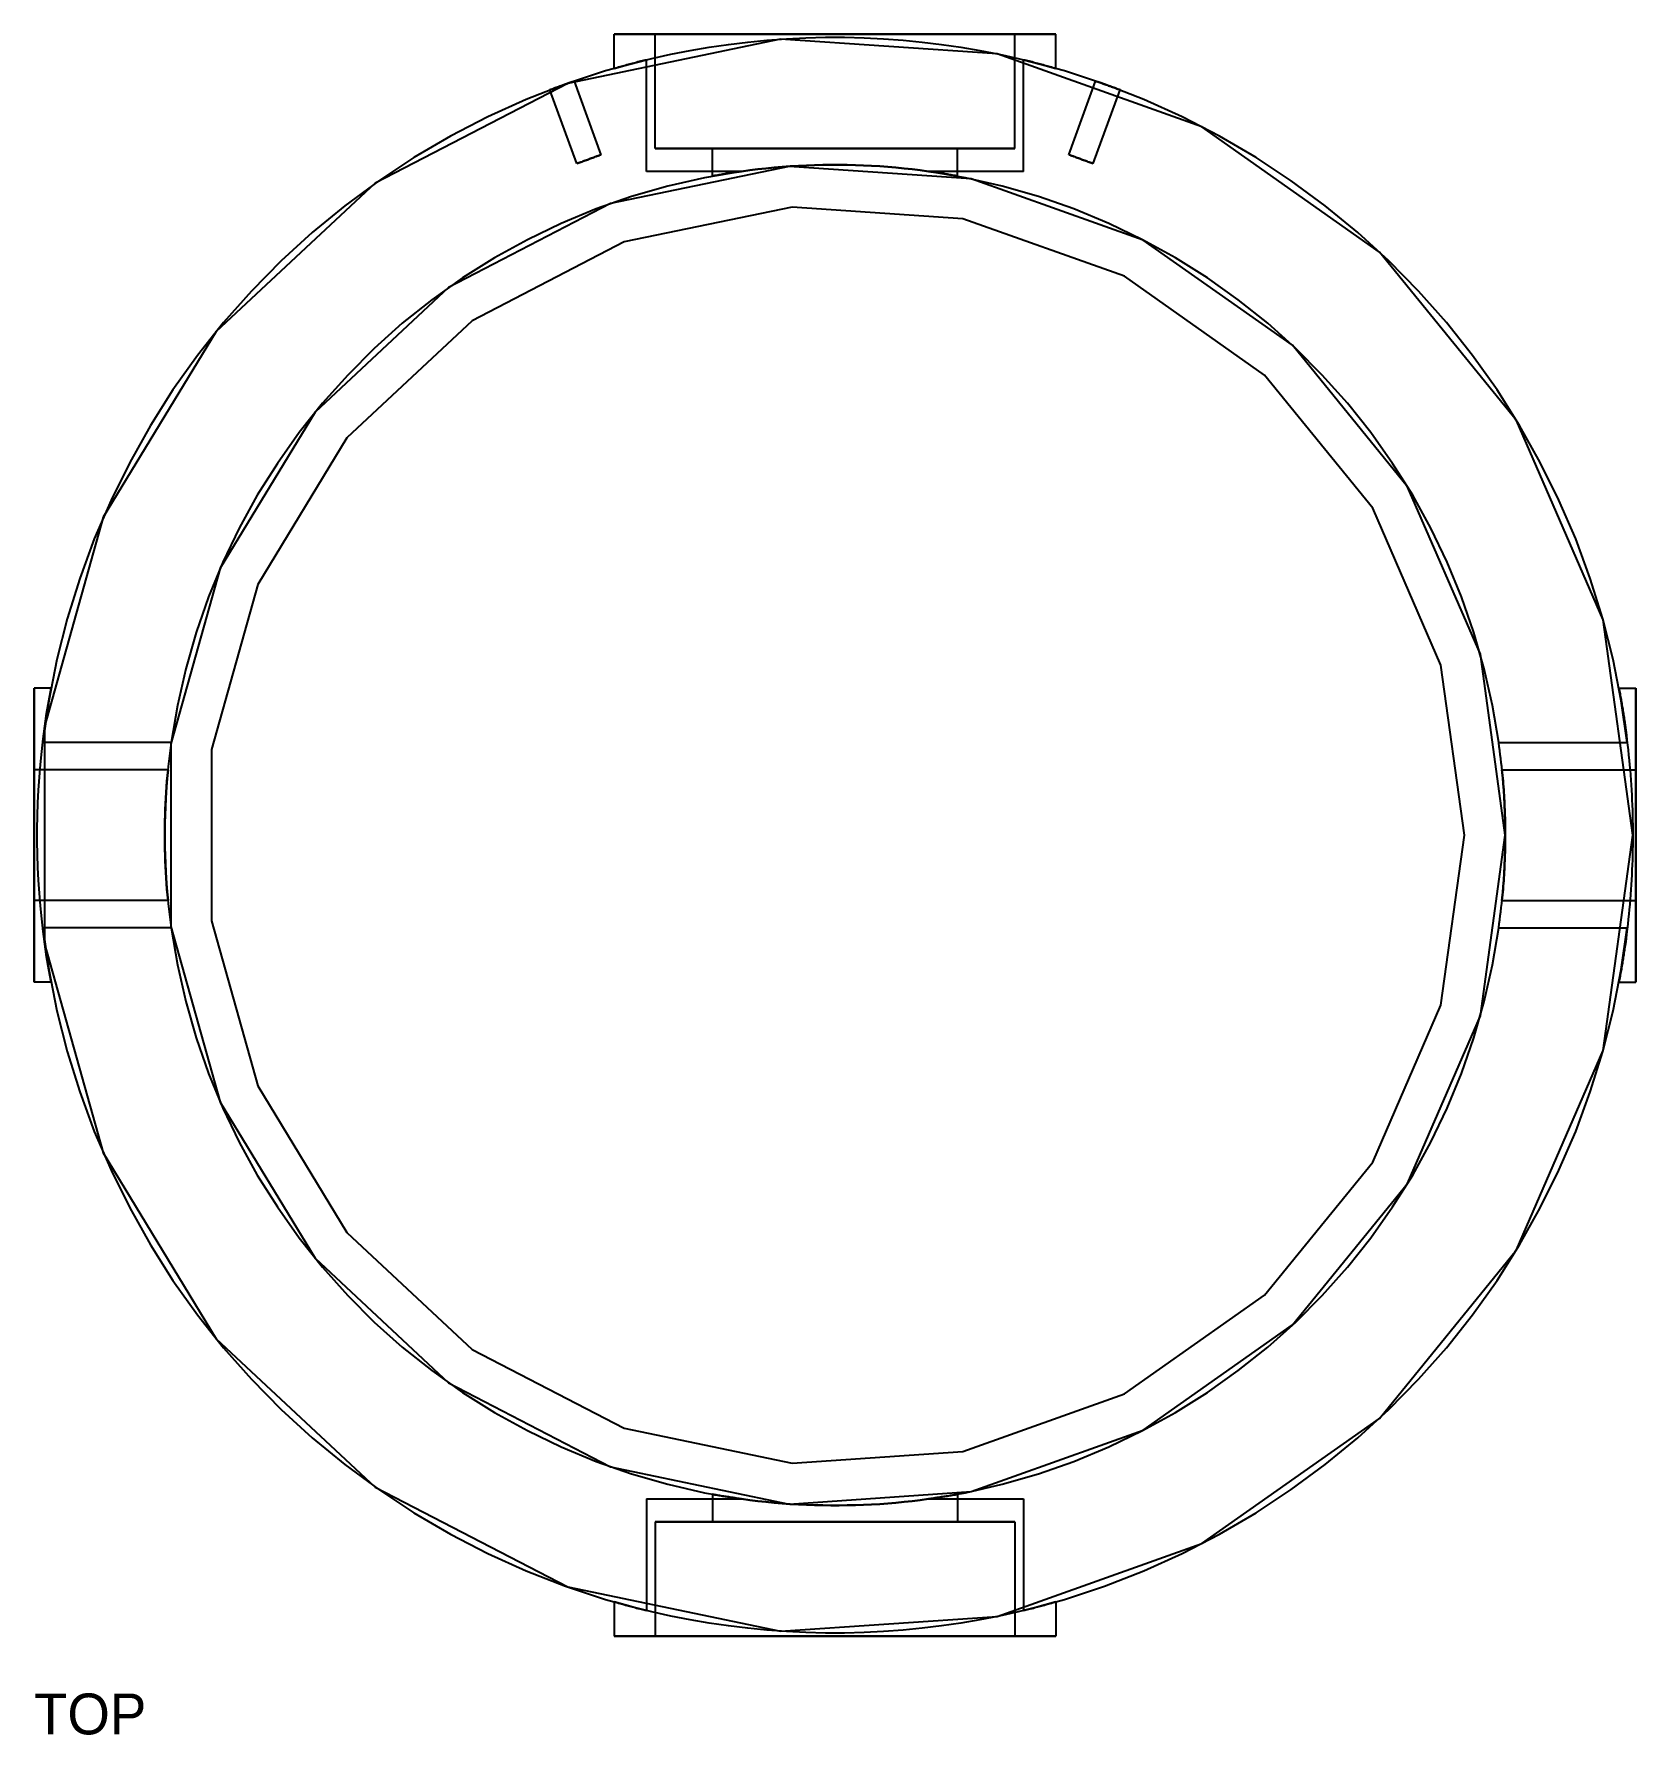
# Model space of a CAD drawing. Header units: millimetres. Extents: x 0 to 258, y -45 to 170.
# Drawn here: x 0 to 98, y 66 to 170 of the extents above; entities that cross this region are included whole.
import ezdxf

# ---------------------------------------------------------------- set-up
doc = ezdxf.new("R2010")
doc.units = ezdxf.units.MM
doc.layers.add('TOP_HIDDEN', color=8, linetype='CONTINUOUS')
doc.layers.add('TOP_VISIBLE', color=7, linetype='Continuous')

msp = doc.modelspace()

# ---------------------------------------------------------------- linework, layer by layer
at = {"layer": 'TOP_HIDDEN'}
for points in [[(62.5, 170), (61.33, 170), (60.15, 170), (58.98, 170), (57.8, 170), (56.63, 170), (55.46, 170), (54.28, 170), (53.11, 170), (51.93, 170), (50.76, 170), (49.59, 170), (48.41, 170), (47.24, 170), (46.07, 170), (44.89, 170), (43.72, 170), (42.54, 170), (41.37, 170), (40.2, 170), (39.02, 170), (37.85, 170), (36.67, 170), (35.5, 170)], [(35.5, 167.89), (36.65, 168.21), (37.8, 168.5), (38.96, 168.76), (40.13, 168.99), (41.3, 169.19), (42.48, 169.36), (43.66, 169.51), (44.84, 169.62), (46.03, 169.71), (47.22, 169.77), (48.41, 169.8), (49.59, 169.8), (50.78, 169.77), (51.97, 169.71), (53.16, 169.62), (54.34, 169.51), (55.52, 169.36), (56.7, 169.19), (57.87, 168.99), (59.04, 168.76), (60.2, 168.5), (61.35, 168.21), (62.5, 167.89)], [(60, 170), (59.04, 170), (58.09, 170), (57.13, 170), (56.17, 170), (55.22, 170), (54.26, 170), (53.3, 170), (52.35, 170), (51.39, 170), (50.43, 170), (49.48, 170), (48.52, 170), (47.57, 170), (46.61, 170), (45.65, 170), (44.7, 170), (43.74, 170), (42.78, 170), (41.83, 170), (40.87, 170), (39.91, 170), (38.96, 170), (38, 170)], [(38, 170), (38.96, 170), (39.91, 170), (40.87, 170), (41.83, 170), (42.78, 170), (43.74, 170), (44.7, 170), (45.65, 170), (46.61, 170), (47.57, 170), (48.52, 170), (49.48, 170), (50.43, 170), (51.39, 170), (52.35, 170), (53.3, 170), (54.26, 170), (55.22, 170), (56.17, 170), (57.13, 170), (58.09, 170), (59.04, 170), (60, 170)], [(38, 163), (38, 170)], [(60, 163), (60, 170)], [(37.46, 168.41), (34.97, 167.74), (32.52, 166.93), (30.11, 166), (27.76, 164.94), (25.47, 163.75), (23.24, 162.45), (21.09, 161.03), (19.01, 159.5), (17.02, 157.86), (15.12, 156.12), (13.31, 154.28), (11.6, 152.35), (10, 150.33), (8.5, 148.23), (7.12, 146.05), (5.86, 143.8), (4.71, 141.49), (3.69, 139.12), (2.8, 136.7), (2.03, 134.24), (1.4, 131.74), (0.9, 129.21), (0.53, 126.66)], [(37.46, 168.41), (37.37, 168.39), (37.29, 168.37), (37.2, 168.35), (37.11, 168.33), (37.03, 168.31), (36.94, 168.29), (36.86, 168.26), (36.77, 168.24), (36.69, 168.22), (36.6, 168.2), (36.52, 168.18), (36.43, 168.15), (36.35, 168.13), (36.26, 168.11), (36.18, 168.08), (36.09, 168.06), (36.01, 168.04), (35.92, 168.01), (35.84, 167.99), (35.75, 167.97), (35.67, 167.94), (35.58, 167.92), (35.5, 167.89)], [(37.46, 161.6), (37.46, 168.41)], [(62.5, 167.89), (62.42, 167.92), (62.33, 167.94), (62.25, 167.97), (62.16, 167.99), (62.08, 168.01), (61.99, 168.04), (61.91, 168.06), (61.82, 168.08), (61.74, 168.11), (61.65, 168.13), (61.57, 168.15), (61.48, 168.18), (61.4, 168.2), (61.31, 168.22), (61.23, 168.24), (61.14, 168.26), (61.06, 168.29), (60.97, 168.31), (60.89, 168.33), (60.8, 168.35), (60.71, 168.37), (60.63, 168.39), (60.54, 168.41)], [(97.47, 126.66), (97.1, 129.21), (96.6, 131.74), (95.97, 134.24), (95.2, 136.7), (94.31, 139.12), (93.29, 141.49), (92.14, 143.8), (90.88, 146.05), (89.5, 148.23), (88, 150.33), (86.4, 152.35), (84.69, 154.28), (82.88, 156.12), (80.98, 157.86), (78.99, 159.5), (76.91, 161.03), (74.76, 162.45), (72.53, 163.75), (70.24, 164.94), (67.89, 166), (65.48, 166.93), (63.03, 167.74), (60.54, 168.41)], [(60.54, 161.6), (60.54, 168.41)], [(33.06, 167.12), (33, 167.1), (32.93, 167.08), (32.87, 167.06), (32.8, 167.03), (32.74, 167.01), (32.67, 166.99), (32.6, 166.96), (32.54, 166.94), (32.47, 166.92), (32.41, 166.89), (32.34, 166.87), (32.28, 166.84), (32.21, 166.82), (32.15, 166.8), (32.08, 166.77), (32.02, 166.75), (31.95, 166.72), (31.89, 166.7), (31.82, 166.68), (31.75, 166.65), (31.69, 166.63), (31.62, 166.6), (31.56, 166.58)], [(31.56, 166.58), (31.62, 166.6), (31.69, 166.63), (31.75, 166.65), (31.82, 166.68), (31.89, 166.7), (31.95, 166.72), (32.02, 166.75), (32.08, 166.77), (32.15, 166.8), (32.21, 166.82), (32.28, 166.84), (32.34, 166.87), (32.41, 166.89), (32.47, 166.92), (32.54, 166.94), (32.6, 166.96), (32.67, 166.99), (32.74, 167.01), (32.8, 167.03), (32.87, 167.06), (32.93, 167.08), (33, 167.1), (33.06, 167.12)], [(33.2, 162.07), (31.56, 166.58)], [(34.7, 162.62), (33.06, 167.12)], [(63.3, 162.62), (64.94, 167.12)], [(64.8, 162.07), (66.44, 166.58)], [(66.44, 166.58), (66.38, 166.6), (66.31, 166.63), (66.25, 166.65), (66.18, 166.68), (66.11, 166.7), (66.05, 166.72), (65.98, 166.75), (65.92, 166.77), (65.85, 166.8), (65.79, 166.82), (65.72, 166.84), (65.66, 166.87), (65.59, 166.89), (65.53, 166.92), (65.46, 166.94), (65.4, 166.96), (65.33, 166.99), (65.26, 167.01), (65.2, 167.03), (65.13, 167.06), (65.07, 167.08), (65, 167.1), (64.94, 167.12)], [(64.94, 167.12), (65, 167.1), (65.07, 167.08), (65.13, 167.06), (65.2, 167.03), (65.26, 167.01), (65.33, 166.99), (65.4, 166.96), (65.46, 166.94), (65.53, 166.92), (65.59, 166.89), (65.66, 166.87), (65.72, 166.84), (65.79, 166.82), (65.85, 166.8), (65.92, 166.77), (65.98, 166.75), (66.05, 166.72), (66.11, 166.7), (66.18, 166.68), (66.25, 166.65), (66.31, 166.63), (66.38, 166.6), (66.44, 166.58)], [(34.7, 162.62), (34.64, 162.6), (34.57, 162.57), (34.51, 162.55), (34.44, 162.52), (34.38, 162.5), (34.31, 162.48), (34.25, 162.45), (34.18, 162.43), (34.11, 162.41), (34.05, 162.38), (33.98, 162.36), (33.92, 162.33), (33.85, 162.31), (33.79, 162.29), (33.72, 162.26), (33.66, 162.24), (33.59, 162.22), (33.53, 162.19), (33.46, 162.17), (33.4, 162.14), (33.33, 162.12), (33.26, 162.1), (33.2, 162.07)], [(33.2, 162.07), (33.26, 162.1), (33.33, 162.12), (33.4, 162.14), (33.46, 162.17), (33.53, 162.19), (33.59, 162.22), (33.66, 162.24), (33.72, 162.26), (33.79, 162.29), (33.85, 162.31), (33.92, 162.33), (33.98, 162.36), (34.05, 162.38), (34.11, 162.41), (34.18, 162.43), (34.25, 162.45), (34.31, 162.48), (34.38, 162.5), (34.44, 162.52), (34.51, 162.55), (34.57, 162.57), (34.64, 162.6), (34.7, 162.62)], [(60, 163), (59.04, 163), (58.09, 163), (57.13, 163), (56.17, 163), (55.22, 163), (54.26, 163), (53.3, 163), (52.35, 163), (51.39, 163), (50.43, 163), (49.48, 163), (48.52, 163), (47.57, 163), (46.61, 163), (45.65, 163), (44.7, 163), (43.74, 163), (42.78, 163), (41.83, 163), (40.87, 163), (39.91, 163), (38.96, 163), (38, 163)], [(38, 163), (38.96, 163), (39.91, 163), (40.87, 163), (41.83, 163), (42.78, 163), (43.74, 163), (44.7, 163), (45.65, 163), (46.61, 163), (47.57, 163), (48.52, 163), (49.48, 163), (50.43, 163), (51.39, 163), (52.35, 163), (53.3, 163), (54.26, 163), (55.22, 163), (56.17, 163), (57.13, 163), (58.09, 163), (59.04, 163), (60, 163)], [(56.5, 163), (55.85, 163), (55.2, 163), (54.54, 163), (53.89, 163), (53.24, 163), (52.59, 163), (51.93, 163), (51.28, 163), (50.63, 163), (49.98, 163), (49.33, 163), (48.67, 163), (48.02, 163), (47.37, 163), (46.72, 163), (46.07, 163), (45.41, 163), (44.76, 163), (44.11, 163), (43.46, 163), (42.8, 163), (42.15, 163), (41.5, 163)], [(41.5, 163), (42.15, 163), (42.8, 163), (43.46, 163), (44.11, 163), (44.76, 163), (45.41, 163), (46.07, 163), (46.72, 163), (47.37, 163), (48.02, 163), (48.67, 163), (49.33, 163), (49.98, 163), (50.63, 163), (51.28, 163), (51.93, 163), (52.59, 163), (53.24, 163), (53.89, 163), (54.54, 163), (55.2, 163), (55.85, 163), (56.5, 163)], [(41.5, 161.31), (41.5, 163)], [(56.5, 161.31), (56.5, 163)], [(64.8, 162.07), (64.74, 162.1), (64.67, 162.12), (64.6, 162.14), (64.54, 162.17), (64.47, 162.19), (64.41, 162.22), (64.34, 162.24), (64.28, 162.26), (64.21, 162.29), (64.15, 162.31), (64.08, 162.33), (64.02, 162.36), (63.95, 162.38), (63.89, 162.41), (63.82, 162.43), (63.75, 162.45), (63.69, 162.48), (63.62, 162.5), (63.56, 162.52), (63.49, 162.55), (63.43, 162.57), (63.36, 162.6), (63.3, 162.62)], [(63.3, 162.62), (63.36, 162.6), (63.43, 162.57), (63.49, 162.55), (63.56, 162.52), (63.62, 162.5), (63.69, 162.48), (63.75, 162.45), (63.82, 162.43), (63.89, 162.41), (63.95, 162.38), (64.02, 162.36), (64.08, 162.33), (64.15, 162.31), (64.21, 162.29), (64.28, 162.26), (64.34, 162.24), (64.41, 162.22), (64.47, 162.19), (64.54, 162.17), (64.6, 162.14), (64.67, 162.12), (64.74, 162.1), (64.8, 162.07)], [(90, 121), (88.48, 132.06), (84.03, 142.3), (76.98, 150.96), (67.86, 157.4), (57.34, 161.14), (46.2, 161.9), (35.27, 159.63), (25.36, 154.5), (17.2, 146.87), (11.39, 137.33), (8.38, 126.58), (8.38, 115.42), (11.39, 104.66), (17.2, 95.12), (25.36, 87.5), (35.27, 82.37), (46.2, 80.09), (57.34, 80.86), (67.86, 84.6), (76.98, 91.04), (84.03, 99.7), (88.48, 109.94), (90, 121)], [(43.29, 161.6), (41.02, 161.21), (38.77, 160.7), (36.56, 160.07), (34.38, 159.3), (32.25, 158.42), (30.18, 157.42), (28.16, 156.31), (26.21, 155.08), (24.33, 153.75), (22.53, 152.31), (20.81, 150.77), (19.19, 149.14), (17.65, 147.43), (16.22, 145.62), (14.89, 143.74), (13.66, 141.79), (12.55, 139.77), (11.55, 137.7), (10.67, 135.57), (9.92, 133.39), (9.28, 131.18), (8.77, 128.93), (8.39, 126.66)], [(43.29, 161.6), (37.46, 161.6)], [(43.29, 161.6), (43.03, 161.6), (42.78, 161.6), (42.53, 161.6), (42.27, 161.6), (42.02, 161.6), (41.77, 161.6), (41.51, 161.6), (41.26, 161.6), (41.01, 161.6), (40.75, 161.6), (40.5, 161.6), (40.24, 161.6), (39.99, 161.6), (39.74, 161.6), (39.48, 161.6), (39.23, 161.6), (38.98, 161.6), (38.72, 161.6), (38.47, 161.6), (38.22, 161.6), (37.96, 161.6), (37.71, 161.6), (37.46, 161.6)], [(43.29, 161.6), (43.21, 161.59), (43.13, 161.58), (43.05, 161.57), (42.98, 161.55), (42.9, 161.54), (42.82, 161.53), (42.74, 161.52), (42.66, 161.51), (42.59, 161.49), (42.51, 161.48), (42.43, 161.47), (42.35, 161.46), (42.28, 161.44), (42.2, 161.43), (42.12, 161.42), (42.04, 161.4), (41.96, 161.39), (41.89, 161.38), (41.81, 161.36), (41.73, 161.35), (41.65, 161.34), (41.58, 161.32), (41.5, 161.31)], [(41.5, 161.31), (41.58, 161.32), (41.65, 161.34), (41.73, 161.35), (41.81, 161.36), (41.89, 161.38), (41.96, 161.39), (42.04, 161.4), (42.12, 161.42), (42.2, 161.43), (42.28, 161.44), (42.35, 161.46), (42.43, 161.47), (42.51, 161.48), (42.59, 161.49), (42.66, 161.51), (42.74, 161.52), (42.82, 161.53), (42.9, 161.54), (42.98, 161.55), (43.05, 161.57), (43.13, 161.58), (43.21, 161.59), (43.29, 161.6)], [(54.71, 161.6), (54.22, 161.67), (53.72, 161.73), (53.23, 161.78), (52.73, 161.83), (52.24, 161.87), (51.74, 161.91), (51.24, 161.94), (50.74, 161.96), (50.25, 161.98), (49.75, 161.99), (49.25, 162), (48.75, 162), (48.25, 161.99), (47.75, 161.98), (47.26, 161.96), (46.76, 161.94), (46.26, 161.91), (45.76, 161.87), (45.27, 161.83), (44.77, 161.78), (44.28, 161.73), (43.78, 161.67), (43.29, 161.6)], [(54.71, 161.6), (54.22, 161.67), (53.72, 161.73), (53.23, 161.78), (52.73, 161.83), (52.24, 161.87), (51.74, 161.91), (51.24, 161.94), (50.74, 161.96), (50.25, 161.98), (49.75, 161.99), (49.25, 162), (48.75, 162), (48.25, 161.99), (47.75, 161.98), (47.26, 161.96), (46.76, 161.94), (46.26, 161.91), (45.76, 161.87), (45.27, 161.83), (44.77, 161.78), (44.28, 161.73), (43.78, 161.67), (43.29, 161.6)], [(43.29, 161.6), (43.78, 161.67), (44.28, 161.73), (44.77, 161.78), (45.27, 161.83), (45.76, 161.87), (46.26, 161.91), (46.76, 161.94), (47.26, 161.96), (47.75, 161.98), (48.25, 161.99), (48.75, 162), (49.25, 162), (49.75, 161.99), (50.25, 161.98), (50.74, 161.96), (51.24, 161.94), (51.74, 161.91), (52.24, 161.87), (52.73, 161.83), (53.23, 161.78), (53.72, 161.73), (54.22, 161.67), (54.71, 161.6)], [(89.61, 126.66), (89.23, 128.93), (88.72, 131.18), (88.08, 133.39), (87.33, 135.57), (86.45, 137.7), (85.45, 139.77), (84.34, 141.79), (83.11, 143.74), (81.78, 145.62), (80.35, 147.43), (78.81, 149.14), (77.19, 150.77), (75.47, 152.31), (73.67, 153.75), (71.79, 155.08), (69.84, 156.31), (67.82, 157.42), (65.75, 158.42), (63.62, 159.3), (61.44, 160.07), (59.23, 160.7), (56.98, 161.21), (54.71, 161.6)], [(56.5, 161.31), (56.42, 161.32), (56.35, 161.34), (56.27, 161.35), (56.19, 161.36), (56.11, 161.38), (56.04, 161.39), (55.96, 161.4), (55.88, 161.42), (55.8, 161.43), (55.72, 161.44), (55.65, 161.46), (55.57, 161.47), (55.49, 161.48), (55.41, 161.49), (55.34, 161.51), (55.26, 161.52), (55.18, 161.53), (55.1, 161.54), (55.02, 161.55), (54.95, 161.57), (54.87, 161.58), (54.79, 161.59), (54.71, 161.6)], [(54.71, 161.6), (54.79, 161.59), (54.87, 161.58), (54.95, 161.57), (55.02, 161.55), (55.1, 161.54), (55.18, 161.53), (55.26, 161.52), (55.34, 161.51), (55.41, 161.49), (55.49, 161.48), (55.57, 161.47), (55.65, 161.46), (55.72, 161.44), (55.8, 161.43), (55.88, 161.42), (55.96, 161.4), (56.04, 161.39), (56.11, 161.38), (56.19, 161.36), (56.27, 161.35), (56.35, 161.34), (56.42, 161.32), (56.5, 161.31)], [(60.54, 161.6), (54.71, 161.6)], [(60.54, 161.6), (60.29, 161.6), (60.04, 161.6), (59.78, 161.6), (59.53, 161.6), (59.28, 161.6), (59.02, 161.6), (58.77, 161.6), (58.52, 161.6), (58.26, 161.6), (58.01, 161.6), (57.76, 161.6), (57.5, 161.6), (57.25, 161.6), (56.99, 161.6), (56.74, 161.6), (56.49, 161.6), (56.23, 161.6), (55.98, 161.6), (55.73, 161.6), (55.47, 161.6), (55.22, 161.6), (54.97, 161.6), (54.71, 161.6)], [(87.5, 121), (86.07, 131.39), (81.9, 141), (75.28, 149.14), (66.71, 155.18), (56.83, 158.69), (46.37, 159.41), (36.11, 157.28), (26.8, 152.45), (19.14, 145.3), (13.69, 136.34), (10.86, 126.24), (10.86, 115.76), (13.69, 105.66), (19.14, 96.7), (26.8, 89.55), (36.11, 84.72), (46.37, 82.59), (56.83, 83.3), (66.71, 86.82), (75.28, 92.86), (81.9, 101), (86.07, 110.61), (87.5, 121)], [(0, 130), (0, 129.22), (0, 128.43), (0, 127.65), (0, 126.87), (0, 126.09), (0, 125.3), (0, 124.52), (0, 123.74), (0, 122.96), (0, 122.17), (0, 121.39), (0, 120.61), (0, 119.83), (0, 119.04), (0, 118.26), (0, 117.48), (0, 116.7), (0, 115.91), (0, 115.13), (0, 114.35), (0, 113.56), (0, 112.78), (0, 112)], [(1.04, 112), (0.9, 112.77), (0.77, 113.55), (0.66, 114.33), (0.56, 115.11), (0.47, 115.89), (0.39, 116.68), (0.33, 117.46), (0.28, 118.25), (0.24, 119.03), (0.21, 119.82), (0.2, 120.61), (0.2, 121.39), (0.21, 122.18), (0.24, 122.97), (0.28, 123.75), (0.33, 124.54), (0.39, 125.32), (0.47, 126.11), (0.56, 126.89), (0.66, 127.67), (0.77, 128.45), (0.9, 129.22), (1.04, 130)], [(1.04, 130), (1.03, 129.94), (1.01, 129.88), (1, 129.82), (0.99, 129.75), (0.98, 129.69), (0.97, 129.63), (0.96, 129.57), (0.95, 129.51), (0.94, 129.45), (0.93, 129.39), (0.92, 129.33), (0.9, 129.26), (0.89, 129.2), (0.88, 129.14), (0.87, 129.08), (0.86, 129.02), (0.85, 128.96), (0.84, 128.9), (0.83, 128.83), (0.82, 128.77), (0.81, 128.71), (0.8, 128.65), (0.79, 128.59)], [(96.96, 130), (96.98, 129.91), (96.99, 129.83), (97.01, 129.74), (97.03, 129.66), (97.04, 129.57), (97.06, 129.49), (97.07, 129.4), (97.09, 129.32), (97.1, 129.23), (97.12, 129.15), (97.13, 129.06), (97.14, 128.97), (97.16, 128.89), (97.17, 128.8), (97.19, 128.72), (97.2, 128.63), (97.21, 128.55), (97.23, 128.46), (97.24, 128.37), (97.25, 128.29), (97.27, 128.2), (97.28, 128.12), (97.29, 128.03)], [(97.07, 129.43), (97.07, 129.43), (97.07, 129.43), (97.07, 129.43), (97.07, 129.43), (97.07, 129.43), (97.07, 129.43), (97.07, 129.43), (97.07, 129.43), (97.07, 129.43), (97.07, 129.43), (97.07, 129.43), (97.07, 129.43), (97.07, 129.43), (97.07, 129.43), (97.07, 129.43), (97.07, 129.43), (97.07, 129.43), (97.07, 129.43), (97.07, 129.43), (97.07, 129.43), (97.07, 129.43), (97.07, 129.43), (97.07, 129.43)], [(98, 112), (98, 112.78), (98, 113.56), (98, 114.35), (98, 115.13), (98, 115.91), (98, 116.7), (98, 117.48), (98, 118.26), (98, 119.04), (98, 119.83), (98, 120.61), (98, 121.39), (98, 122.17), (98, 122.96), (98, 123.74), (98, 124.52), (98, 125.3), (98, 126.09), (98, 126.87), (98, 127.65), (98, 128.43), (98, 129.22), (98, 130)], [(97.29, 128.04), (97.29, 128.05), (97.28, 128.07), (97.28, 128.09), (97.28, 128.11), (97.28, 128.12), (97.27, 128.14), (97.27, 128.16), (97.27, 128.17), (97.27, 128.19), (97.26, 128.21), (97.26, 128.23), (97.26, 128.24), (97.26, 128.26), (97.25, 128.28), (97.25, 128.29), (97.25, 128.31), (97.25, 128.33), (97.24, 128.34), (97.24, 128.36), (97.24, 128.38), (97.24, 128.4), (97.23, 128.41), (97.23, 128.43)], [(0.6, 127.24), (0.6, 127.24), (0.6, 127.24), (0.6, 127.24), (0.6, 127.24), (0.6, 127.23), (0.6, 127.23), (0.6, 127.23), (0.6, 127.23), (0.6, 127.23), (0.6, 127.23), (0.6, 127.23), (0.6, 127.23), (0.6, 127.23), (0.6, 127.23), (0.6, 127.23), (0.6, 127.23), (0.6, 127.23), (0.6, 127.23), (0.6, 127.23), (0.6, 127.23), (0.6, 127.23), (0.6, 127.23), (0.6, 127.23)], [(0.6, 127.21), (0.6, 127.21), (0.6, 127.21), (0.6, 127.21), (0.6, 127.21), (0.6, 127.21), (0.6, 127.21), (0.6, 127.21), (0.6, 127.21), (0.6, 127.21), (0.6, 127.21), (0.6, 127.21), (0.6, 127.21), (0.6, 127.21), (0.6, 127.21), (0.6, 127.21), (0.6, 127.21), (0.6, 127.21), (0.6, 127.21), (0.6, 127.21), (0.6, 127.21), (0.6, 127.21), (0.6, 127.21), (0.6, 127.21)], [(8.39, 126.66), (0.53, 126.66)], [(8.39, 126.66), (8.33, 126.17), (8.27, 125.68), (8.21, 125.19), (8.17, 124.7), (8.13, 124.2), (8.09, 123.71), (8.06, 123.22), (8.04, 122.73), (8.02, 122.23), (8.01, 121.74), (8, 121.25), (8, 120.75), (8.01, 120.26), (8.02, 119.77), (8.04, 119.27), (8.06, 118.78), (8.09, 118.29), (8.13, 117.8), (8.17, 117.3), (8.21, 116.81), (8.27, 116.32), (8.33, 115.83), (8.39, 115.34)], [(90, 121), (90, 121.25), (90, 121.49), (89.99, 121.74), (89.99, 121.99), (89.98, 122.23), (89.97, 122.48), (89.96, 122.73), (89.95, 122.97), (89.94, 123.22), (89.93, 123.47), (89.91, 123.71), (89.89, 123.96), (89.87, 124.2), (89.85, 124.45), (89.83, 124.7), (89.81, 124.94), (89.79, 125.19), (89.76, 125.43), (89.73, 125.68), (89.7, 125.92), (89.67, 126.17), (89.64, 126.41), (89.61, 126.66)], [(89.61, 126.66), (97.47, 126.66)], [(0, 117), (0, 117.35), (0, 117.7), (0, 118.04), (0, 118.39), (0, 118.74), (0, 119.09), (0, 119.43), (0, 119.78), (0, 120.13), (0, 120.48), (0, 120.83), (0, 121.17), (0, 121.52), (0, 121.87), (0, 122.22), (0, 122.56), (0, 122.91), (0, 123.26), (0, 123.61), (0, 123.96), (0, 124.3), (0, 124.65), (0, 125)], [(0, 125), (0, 124.65), (0, 124.3), (0, 123.96), (0, 123.61), (0, 123.26), (0, 122.91), (0, 122.56), (0, 122.22), (0, 121.87), (0, 121.52), (0, 121.17), (0, 120.83), (0, 120.48), (0, 120.13), (0, 119.78), (0, 119.43), (0, 119.09), (0, 118.74), (0, 118.39), (0, 118.04), (0, 117.7), (0, 117.35), (0, 117)], [(8.2, 125), (0, 125)], [(8.2, 117), (8.16, 117.35), (8.13, 117.69), (8.11, 118.04), (8.08, 118.39), (8.06, 118.74), (8.04, 119.08), (8.03, 119.43), (8.02, 119.78), (8.01, 120.13), (8, 120.48), (8, 120.83), (8, 121.17), (8, 121.52), (8.01, 121.87), (8.02, 122.22), (8.03, 122.57), (8.04, 122.91), (8.06, 123.26), (8.08, 123.61), (8.11, 123.96), (8.13, 124.31), (8.16, 124.65), (8.2, 125)], [(8.2, 125), (8.16, 124.65), (8.13, 124.31), (8.11, 123.96), (8.08, 123.61), (8.06, 123.26), (8.04, 122.91), (8.03, 122.57), (8.02, 122.22), (8.01, 121.87), (8, 121.52), (8, 121.17), (8, 120.83), (8, 120.48), (8.01, 120.13), (8.02, 119.78), (8.03, 119.43), (8.04, 119.08), (8.06, 118.74), (8.08, 118.39), (8.11, 118.04), (8.13, 117.69), (8.16, 117.35), (8.2, 117)], [(90, 121), (90, 121.17), (90, 121.35), (90, 121.52), (89.99, 121.7), (89.99, 121.87), (89.99, 122.04), (89.98, 122.22), (89.98, 122.39), (89.97, 122.57), (89.96, 122.74), (89.96, 122.91), (89.95, 123.09), (89.94, 123.26), (89.93, 123.44), (89.92, 123.61), (89.91, 123.78), (89.89, 123.96), (89.88, 124.13), (89.87, 124.31), (89.85, 124.48), (89.84, 124.65), (89.82, 124.83), (89.8, 125)], [(89.8, 125), (89.82, 124.83), (89.84, 124.65), (89.85, 124.48), (89.87, 124.31), (89.88, 124.13), (89.89, 123.96), (89.91, 123.78), (89.92, 123.61), (89.93, 123.44), (89.94, 123.26), (89.95, 123.09), (89.96, 122.91), (89.96, 122.74), (89.97, 122.57), (89.98, 122.39), (89.98, 122.22), (89.99, 122.04), (89.99, 121.87), (89.99, 121.7), (90, 121.52), (90, 121.35), (90, 121.17), (90, 121)], [(89.8, 125), (98, 125)], [(98, 117), (98, 117.35), (98, 117.7), (98, 118.04), (98, 118.39), (98, 118.74), (98, 119.09), (98, 119.43), (98, 119.78), (98, 120.13), (98, 120.48), (98, 120.83), (98, 121.17), (98, 121.52), (98, 121.87), (98, 122.22), (98, 122.56), (98, 122.91), (98, 123.26), (98, 123.61), (98, 123.96), (98, 124.3), (98, 124.65), (98, 125)], [(98, 125), (98, 124.83), (98, 124.65), (98, 124.48), (98, 124.3), (98, 124.13), (98, 123.96), (98, 123.78), (98, 123.61), (98, 123.43), (98, 123.26), (98, 123.09), (98, 122.91), (98, 122.74), (98, 122.56), (98, 122.39), (98, 122.22), (98, 122.04), (98, 121.87), (98, 121.7), (98, 121.52), (98, 121.35), (98, 121.17), (98, 121)], [(89.61, 115.34), (89.64, 115.59), (89.67, 115.83), (89.7, 116.08), (89.73, 116.32), (89.76, 116.57), (89.79, 116.81), (89.81, 117.06), (89.83, 117.3), (89.85, 117.55), (89.87, 117.8), (89.89, 118.04), (89.91, 118.29), (89.93, 118.53), (89.94, 118.78), (89.95, 119.03), (89.96, 119.27), (89.97, 119.52), (89.98, 119.77), (89.99, 120.01), (89.99, 120.26), (90, 120.51), (90, 120.75), (90, 121)], [(90, 121), (90, 120.83), (90, 120.65), (90, 120.48), (89.99, 120.3), (89.99, 120.13), (89.99, 119.95), (89.98, 119.78), (89.98, 119.61), (89.97, 119.43), (89.96, 119.26), (89.96, 119.08), (89.95, 118.91), (89.94, 118.74), (89.93, 118.56), (89.92, 118.39), (89.91, 118.21), (89.89, 118.04), (89.88, 117.87), (89.87, 117.69), (89.85, 117.52), (89.84, 117.35), (89.82, 117.17), (89.8, 117)], [(89.8, 117), (89.82, 117.17), (89.84, 117.35), (89.85, 117.52), (89.87, 117.69), (89.88, 117.87), (89.89, 118.04), (89.91, 118.21), (89.92, 118.39), (89.93, 118.56), (89.94, 118.74), (89.95, 118.91), (89.96, 119.08), (89.96, 119.26), (89.97, 119.43), (89.98, 119.61), (89.98, 119.78), (89.99, 119.95), (89.99, 120.13), (89.99, 120.3), (90, 120.48), (90, 120.65), (90, 120.83), (90, 121)], [(97.8, 121), (97.8, 120.7), (97.8, 120.39), (97.79, 120.09), (97.78, 119.79), (97.78, 119.48), (97.77, 119.18), (97.75, 118.88), (97.74, 118.58), (97.72, 118.27), (97.71, 117.97), (97.69, 117.67), (97.66, 117.37), (97.64, 117.06), (97.62, 116.76), (97.59, 116.46), (97.56, 116.16), (97.53, 115.86), (97.5, 115.56), (97.46, 115.25), (97.42, 114.95), (97.39, 114.65), (97.35, 114.35), (97.3, 114.05)], [(98, 121), (98, 120.83), (98, 120.65), (98, 120.48), (98, 120.3), (98, 120.13), (98, 119.96), (98, 119.78), (98, 119.61), (98, 119.43), (98, 119.26), (98, 119.09), (98, 118.91), (98, 118.74), (98, 118.56), (98, 118.39), (98, 118.22), (98, 118.04), (98, 117.87), (98, 117.7), (98, 117.52), (98, 117.35), (98, 117.17), (98, 117)], [(8.2, 117), (0, 117)], [(89.8, 117), (98, 117)], [(0.53, 115.34), (0.9, 112.79), (1.4, 110.26), (2.03, 107.76), (2.8, 105.3), (3.69, 102.88), (4.71, 100.51), (5.86, 98.2), (7.12, 95.95), (8.5, 93.77), (10, 91.67), (11.6, 89.65), (13.31, 87.72), (15.12, 85.88), (17.02, 84.14), (19.01, 82.5), (21.09, 80.97), (23.24, 79.55), (25.47, 78.25), (27.76, 77.06), (30.11, 76), (32.52, 75.07), (34.97, 74.26), (37.46, 73.58)], [(8.39, 115.34), (0.53, 115.34)], [(0.57, 115.03), (0.57, 115.01), (0.57, 114.98), (0.57, 114.96), (0.58, 114.94), (0.58, 114.92), (0.58, 114.89), (0.59, 114.87), (0.59, 114.85), (0.59, 114.83), (0.59, 114.81), (0.6, 114.78), (0.6, 114.76), (0.6, 114.74), (0.61, 114.72), (0.61, 114.69), (0.61, 114.67), (0.61, 114.65), (0.62, 114.63), (0.62, 114.6), (0.62, 114.58), (0.63, 114.56), (0.63, 114.54), (0.63, 114.51)], [(8.39, 115.34), (8.77, 113.07), (9.28, 110.82), (9.92, 108.61), (10.67, 106.43), (11.55, 104.3), (12.55, 102.23), (13.66, 100.21), (14.89, 98.26), (16.22, 96.38), (17.65, 94.57), (19.19, 92.85), (20.81, 91.22), (22.53, 89.69), (24.33, 88.25), (26.21, 86.92), (28.16, 85.69), (30.18, 84.58), (32.25, 83.58), (34.38, 82.69), (36.56, 81.93), (38.77, 81.3), (41.02, 80.78), (43.29, 80.4)], [(54.71, 80.4), (56.98, 80.78), (59.23, 81.3), (61.44, 81.93), (63.62, 82.69), (65.75, 83.58), (67.82, 84.58), (69.84, 85.69), (71.79, 86.92), (73.67, 88.25), (75.47, 89.69), (77.19, 91.22), (78.81, 92.85), (80.35, 94.57), (81.78, 96.38), (83.11, 98.26), (84.34, 100.21), (85.45, 102.23), (86.45, 104.3), (87.33, 106.43), (88.08, 108.61), (88.72, 110.82), (89.23, 113.07), (89.61, 115.34)], [(60.54, 73.58), (63.03, 74.26), (65.48, 75.07), (67.89, 76), (70.24, 77.06), (72.53, 78.25), (74.76, 79.55), (76.91, 80.97), (78.99, 82.5), (80.98, 84.14), (82.88, 85.88), (84.69, 87.72), (86.4, 89.65), (88, 91.67), (89.5, 93.77), (90.88, 95.95), (92.14, 98.2), (93.29, 100.51), (94.31, 102.88), (95.2, 105.3), (95.97, 107.76), (96.6, 110.26), (97.1, 112.79), (97.47, 115.34)], [(89.61, 115.34), (97.47, 115.34)], [(97.2, 113.39), (97.2, 113.39), (97.2, 113.4), (97.21, 113.41), (97.21, 113.41), (97.21, 113.42), (97.21, 113.43), (97.21, 113.43), (97.21, 113.44), (97.21, 113.45), (97.21, 113.45), (97.21, 113.46), (97.21, 113.47), (97.22, 113.47), (97.22, 113.48), (97.22, 113.48), (97.22, 113.49), (97.22, 113.5), (97.22, 113.5), (97.22, 113.51), (97.22, 113.52), (97.22, 113.52), (97.22, 113.53), (97.23, 113.54)], [(37.46, 80.4), (43.29, 80.4)], [(37.46, 80.4), (37.71, 80.4), (37.96, 80.4), (38.22, 80.4), (38.47, 80.4), (38.72, 80.4), (38.98, 80.4), (39.23, 80.4), (39.48, 80.4), (39.74, 80.4), (39.99, 80.4), (40.24, 80.4), (40.5, 80.4), (40.75, 80.4), (41.01, 80.4), (41.26, 80.4), (41.51, 80.4), (41.77, 80.4), (42.02, 80.4), (42.27, 80.4), (42.53, 80.4), (42.78, 80.4), (43.03, 80.4), (43.29, 80.4)], [(37.46, 80.4), (37.46, 73.58)], [(41.5, 80.69), (41.58, 80.68), (41.65, 80.66), (41.73, 80.65), (41.81, 80.63), (41.89, 80.62), (41.96, 80.61), (42.04, 80.59), (42.12, 80.58), (42.2, 80.57), (42.28, 80.55), (42.35, 80.54), (42.43, 80.53), (42.51, 80.52), (42.59, 80.5), (42.66, 80.49), (42.74, 80.48), (42.82, 80.47), (42.9, 80.46), (42.98, 80.44), (43.05, 80.43), (43.13, 80.42), (43.21, 80.41), (43.29, 80.4)], [(43.29, 80.4), (43.21, 80.41), (43.13, 80.42), (43.05, 80.43), (42.98, 80.44), (42.9, 80.46), (42.82, 80.47), (42.74, 80.48), (42.66, 80.49), (42.59, 80.5), (42.51, 80.52), (42.43, 80.53), (42.35, 80.54), (42.28, 80.55), (42.2, 80.57), (42.12, 80.58), (42.04, 80.59), (41.96, 80.61), (41.89, 80.62), (41.81, 80.63), (41.73, 80.65), (41.65, 80.66), (41.58, 80.68), (41.5, 80.69)], [(41.5, 80.69), (41.5, 79)], [(43.29, 80.4), (43.78, 80.33), (44.28, 80.27), (44.77, 80.22), (45.27, 80.17), (45.76, 80.13), (46.26, 80.09), (46.76, 80.06), (47.26, 80.04), (47.75, 80.02), (48.25, 80.01), (48.75, 80), (49.25, 80), (49.75, 80.01), (50.25, 80.02), (50.74, 80.04), (51.24, 80.06), (51.74, 80.09), (52.24, 80.13), (52.73, 80.17), (53.23, 80.22), (53.72, 80.27), (54.22, 80.33), (54.71, 80.4)], [(43.29, 80.4), (43.78, 80.33), (44.28, 80.27), (44.77, 80.22), (45.27, 80.17), (45.76, 80.13), (46.26, 80.09), (46.76, 80.06), (47.26, 80.04), (47.75, 80.02), (48.25, 80.01), (48.75, 80), (49.25, 80), (49.75, 80.01), (50.25, 80.02), (50.74, 80.04), (51.24, 80.06), (51.74, 80.09), (52.24, 80.13), (52.73, 80.17), (53.23, 80.22), (53.72, 80.27), (54.22, 80.33), (54.71, 80.4)], [(54.71, 80.4), (54.22, 80.33), (53.72, 80.27), (53.23, 80.22), (52.73, 80.17), (52.24, 80.13), (51.74, 80.09), (51.24, 80.06), (50.74, 80.04), (50.25, 80.02), (49.75, 80.01), (49.25, 80), (48.75, 80), (48.25, 80.01), (47.75, 80.02), (47.26, 80.04), (46.76, 80.06), (46.26, 80.09), (45.76, 80.13), (45.27, 80.17), (44.77, 80.22), (44.28, 80.27), (43.78, 80.33), (43.29, 80.4)], [(54.71, 80.4), (54.79, 80.41), (54.87, 80.42), (54.95, 80.43), (55.02, 80.44), (55.1, 80.46), (55.18, 80.47), (55.26, 80.48), (55.34, 80.49), (55.41, 80.5), (55.49, 80.52), (55.57, 80.53), (55.65, 80.54), (55.72, 80.55), (55.8, 80.57), (55.88, 80.58), (55.96, 80.59), (56.04, 80.61), (56.11, 80.62), (56.19, 80.63), (56.27, 80.65), (56.35, 80.66), (56.42, 80.68), (56.5, 80.69)], [(56.5, 80.69), (56.42, 80.68), (56.35, 80.66), (56.27, 80.65), (56.19, 80.63), (56.11, 80.62), (56.04, 80.61), (55.96, 80.59), (55.88, 80.58), (55.8, 80.57), (55.72, 80.55), (55.65, 80.54), (55.57, 80.53), (55.49, 80.52), (55.41, 80.5), (55.34, 80.49), (55.26, 80.48), (55.18, 80.47), (55.1, 80.46), (55.02, 80.44), (54.95, 80.43), (54.87, 80.42), (54.79, 80.41), (54.71, 80.4)], [(54.71, 80.4), (60.54, 80.4)], [(54.71, 80.4), (54.97, 80.4), (55.22, 80.4), (55.47, 80.4), (55.73, 80.4), (55.98, 80.4), (56.23, 80.4), (56.49, 80.4), (56.74, 80.4), (56.99, 80.4), (57.25, 80.4), (57.5, 80.4), (57.76, 80.4), (58.01, 80.4), (58.26, 80.4), (58.52, 80.4), (58.77, 80.4), (59.02, 80.4), (59.28, 80.4), (59.53, 80.4), (59.78, 80.4), (60.04, 80.4), (60.29, 80.4), (60.54, 80.4)], [(56.5, 80.69), (56.5, 79)], [(60.54, 80.4), (60.54, 73.58)], [(38, 79), (38.96, 79), (39.91, 79), (40.87, 79), (41.83, 79), (42.78, 79), (43.74, 79), (44.7, 79), (45.65, 79), (46.61, 79), (47.57, 79), (48.52, 79), (49.48, 79), (50.43, 79), (51.39, 79), (52.35, 79), (53.3, 79), (54.26, 79), (55.22, 79), (56.17, 79), (57.13, 79), (58.09, 79), (59.04, 79), (60, 79)], [(60, 79), (59.04, 79), (58.09, 79), (57.13, 79), (56.17, 79), (55.22, 79), (54.26, 79), (53.3, 79), (52.35, 79), (51.39, 79), (50.43, 79), (49.48, 79), (48.52, 79), (47.57, 79), (46.61, 79), (45.65, 79), (44.7, 79), (43.74, 79), (42.78, 79), (41.83, 79), (40.87, 79), (39.91, 79), (38.96, 79), (38, 79)], [(38, 79), (38, 72)], [(41.5, 79), (42.15, 79), (42.8, 79), (43.46, 79), (44.11, 79), (44.76, 79), (45.41, 79), (46.07, 79), (46.72, 79), (47.37, 79), (48.02, 79), (48.67, 79), (49.33, 79), (49.98, 79), (50.63, 79), (51.28, 79), (51.93, 79), (52.59, 79), (53.24, 79), (53.89, 79), (54.54, 79), (55.2, 79), (55.85, 79), (56.5, 79)], [(56.5, 79), (55.85, 79), (55.2, 79), (54.54, 79), (53.89, 79), (53.24, 79), (52.59, 79), (51.93, 79), (51.28, 79), (50.63, 79), (49.98, 79), (49.33, 79), (48.67, 79), (48.02, 79), (47.37, 79), (46.72, 79), (46.07, 79), (45.41, 79), (44.76, 79), (44.11, 79), (43.46, 79), (42.8, 79), (42.15, 79), (41.5, 79)], [(60, 79), (60, 72)], [(62.5, 74.1), (61.35, 73.79), (60.2, 73.5), (59.04, 73.24), (57.87, 73.01), (56.7, 72.81), (55.52, 72.64), (54.34, 72.49), (53.16, 72.38), (51.97, 72.29), (50.78, 72.23), (49.59, 72.2), (48.41, 72.2), (47.22, 72.23), (46.03, 72.29), (44.84, 72.38), (43.66, 72.49), (42.48, 72.64), (41.3, 72.81), (40.13, 73.01), (38.96, 73.24), (37.8, 73.5), (36.65, 73.79), (35.5, 74.1)], [(35.5, 74.1), (35.58, 74.08), (35.67, 74.06), (35.75, 74.03), (35.84, 74.01), (35.92, 73.98), (36.01, 73.96), (36.09, 73.94), (36.18, 73.91), (36.26, 73.89), (36.35, 73.87), (36.43, 73.85), (36.52, 73.82), (36.6, 73.8), (36.69, 73.78), (36.77, 73.76), (36.86, 73.73), (36.94, 73.71), (37.03, 73.69), (37.11, 73.67), (37.2, 73.65), (37.29, 73.63), (37.37, 73.61), (37.46, 73.58)], [(60.54, 73.58), (60.63, 73.61), (60.71, 73.63), (60.8, 73.65), (60.89, 73.67), (60.97, 73.69), (61.06, 73.71), (61.14, 73.73), (61.23, 73.76), (61.31, 73.78), (61.4, 73.8), (61.48, 73.82), (61.57, 73.85), (61.65, 73.87), (61.74, 73.89), (61.82, 73.91), (61.91, 73.94), (61.99, 73.96), (62.08, 73.98), (62.16, 74.01), (62.25, 74.03), (62.33, 74.06), (62.42, 74.08), (62.5, 74.1)], [(35.5, 72), (36.67, 72), (37.85, 72), (39.02, 72), (40.2, 72), (41.37, 72), (42.54, 72), (43.72, 72), (44.89, 72), (46.07, 72), (47.24, 72), (48.41, 72), (49.59, 72), (50.76, 72), (51.93, 72), (53.11, 72), (54.28, 72), (55.46, 72), (56.63, 72), (57.8, 72), (58.98, 72), (60.15, 72), (61.33, 72), (62.5, 72)], [(38, 72), (38.96, 72), (39.91, 72), (40.87, 72), (41.83, 72), (42.78, 72), (43.74, 72), (44.7, 72), (45.65, 72), (46.61, 72), (47.57, 72), (48.52, 72), (49.48, 72), (50.43, 72), (51.39, 72), (52.35, 72), (53.3, 72), (54.26, 72), (55.22, 72), (56.17, 72), (57.13, 72), (58.09, 72), (59.04, 72), (60, 72)], [(60, 72), (59.04, 72), (58.09, 72), (57.13, 72), (56.17, 72), (55.22, 72), (54.26, 72), (53.3, 72), (52.35, 72), (51.39, 72), (50.43, 72), (49.48, 72), (48.52, 72), (47.57, 72), (46.61, 72), (45.65, 72), (44.7, 72), (43.74, 72), (42.78, 72), (41.83, 72), (40.87, 72), (39.91, 72), (38.96, 72), (38, 72)]]:
    msp.add_lwpolyline(points, dxfattribs=at)
at = {"layer": 'TOP_VISIBLE'}
for points in [[(97.8, 121), (95.99, 134.17), (90.7, 146.36), (82.31, 156.66), (71.45, 164.33), (58.93, 168.78), (45.67, 169.69), (32.66, 166.98), (20.86, 160.87), (11.15, 151.8), (4.24, 140.44), (0.65, 127.64), (0.65, 114.35), (4.24, 101.56), (11.15, 90.2), (20.86, 81.13), (32.66, 75.02), (45.67, 72.31), (58.93, 73.22), (71.45, 77.67), (82.31, 85.33), (90.7, 95.64), (95.99, 107.83), (97.8, 121)], [(35.5, 170), (36.67, 170), (37.85, 170), (39.02, 170), (40.2, 170), (41.37, 170), (42.54, 170), (43.72, 170), (44.89, 170), (46.07, 170), (47.24, 170), (48.41, 170), (49.59, 170), (50.76, 170), (51.93, 170), (53.11, 170), (54.28, 170), (55.46, 170), (56.63, 170), (57.8, 170), (58.98, 170), (60.15, 170), (61.33, 170), (62.5, 170)], [(35.5, 167.89), (35.5, 170)], [(62.5, 167.89), (62.5, 170)], [(87.5, 121), (86.07, 131.39), (81.9, 141), (75.28, 149.14), (66.71, 155.18), (56.83, 158.69), (46.37, 159.41), (36.11, 157.28), (26.8, 152.45), (19.14, 145.3), (13.69, 136.34), (10.86, 126.24), (10.86, 115.76), (13.69, 105.66), (19.14, 96.7), (26.8, 89.55), (36.11, 84.72), (46.37, 82.59), (56.83, 83.3), (66.71, 86.82), (75.28, 92.86), (81.9, 101), (86.07, 110.61), (87.5, 121)], [(0, 112), (0, 112.78), (0, 113.56), (0, 114.35), (0, 115.13), (0, 115.91), (0, 116.7), (0, 117.48), (0, 118.26), (0, 119.04), (0, 119.83), (0, 120.61), (0, 121.39), (0, 122.17), (0, 122.96), (0, 123.74), (0, 124.52), (0, 125.3), (0, 126.09), (0, 126.87), (0, 127.65), (0, 128.43), (0, 129.22), (0, 130)], [(1.04, 130), (0, 130)], [(97.07, 129.43), (97.06, 129.46), (97.06, 129.48), (97.05, 129.51), (97.05, 129.53), (97.04, 129.56), (97.04, 129.58), (97.03, 129.61), (97.03, 129.63), (97.03, 129.66), (97.02, 129.68), (97.02, 129.7), (97.01, 129.73), (97.01, 129.75), (97, 129.78), (97, 129.8), (96.99, 129.83), (96.99, 129.85), (96.99, 129.88), (96.98, 129.9), (96.98, 129.93), (96.97, 129.95), (96.97, 129.97), (96.96, 130)], [(96.96, 130), (98, 130)], [(97.23, 128.43), (97.22, 128.47), (97.22, 128.52), (97.21, 128.56), (97.2, 128.6), (97.2, 128.65), (97.19, 128.69), (97.18, 128.74), (97.18, 128.78), (97.17, 128.82), (97.16, 128.87), (97.15, 128.91), (97.15, 128.95), (97.14, 129), (97.13, 129.04), (97.13, 129.08), (97.12, 129.13), (97.11, 129.17), (97.1, 129.22), (97.1, 129.26), (97.09, 129.3), (97.08, 129.35), (97.07, 129.39), (97.07, 129.43)], [(98, 130), (98, 129.61), (98, 129.22), (98, 128.83), (98, 128.43), (98, 128.04), (98, 127.65), (98, 127.26), (98, 126.87), (98, 126.48), (98, 126.09), (98, 125.7), (98, 125.3), (98, 124.91), (98, 124.52), (98, 124.13), (98, 123.74), (98, 123.35), (98, 122.96), (98, 122.56), (98, 122.17), (98, 121.78), (98, 121.39), (98, 121)], [(0.79, 128.59), (0.78, 128.53), (0.78, 128.47), (0.77, 128.41), (0.76, 128.35), (0.75, 128.3), (0.74, 128.24), (0.73, 128.18), (0.72, 128.12), (0.71, 128.06), (0.7, 128), (0.7, 127.94), (0.69, 127.88), (0.68, 127.83), (0.67, 127.77), (0.66, 127.71), (0.66, 127.65), (0.65, 127.59), (0.64, 127.53), (0.63, 127.47), (0.62, 127.41), (0.62, 127.35), (0.61, 127.3), (0.6, 127.24)], [(97.47, 126.66), (97.46, 126.72), (97.46, 126.78), (97.45, 126.84), (97.44, 126.9), (97.43, 126.96), (97.43, 127.02), (97.42, 127.08), (97.41, 127.14), (97.4, 127.2), (97.4, 127.26), (97.39, 127.32), (97.38, 127.38), (97.37, 127.44), (97.37, 127.5), (97.36, 127.56), (97.35, 127.62), (97.34, 127.68), (97.33, 127.74), (97.32, 127.8), (97.32, 127.86), (97.31, 127.92), (97.3, 127.98), (97.29, 128.04)], [(97.29, 128.03), (97.33, 127.73), (97.38, 127.42), (97.41, 127.12), (97.45, 126.82), (97.49, 126.51), (97.52, 126.21), (97.55, 125.9), (97.58, 125.59), (97.61, 125.29), (97.64, 124.98), (97.66, 124.68), (97.68, 124.37), (97.7, 124.07), (97.72, 123.76), (97.74, 123.45), (97.75, 123.15), (97.77, 122.84), (97.78, 122.53), (97.78, 122.23), (97.79, 121.92), (97.8, 121.61), (97.8, 121.31), (97.8, 121)], [(0.6, 127.21), (0.59, 127.18), (0.59, 127.16), (0.59, 127.14), (0.58, 127.11), (0.58, 127.09), (0.58, 127.06), (0.58, 127.04), (0.57, 127.02), (0.57, 126.99), (0.57, 126.97), (0.56, 126.94), (0.56, 126.92), (0.56, 126.9), (0.55, 126.87), (0.55, 126.85), (0.55, 126.82), (0.55, 126.8), (0.54, 126.78), (0.54, 126.75), (0.54, 126.73), (0.53, 126.7), (0.53, 126.68), (0.53, 126.66)], [(0.6, 127.23), (0.6, 127.23), (0.6, 127.23), (0.6, 127.23), (0.6, 127.23), (0.6, 127.23), (0.6, 127.23), (0.6, 127.22), (0.6, 127.22), (0.6, 127.22), (0.6, 127.22), (0.6, 127.22), (0.6, 127.22), (0.6, 127.22), (0.6, 127.22), (0.6, 127.22), (0.6, 127.22), (0.6, 127.22), (0.6, 127.22), (0.6, 127.22), (0.6, 127.22), (0.6, 127.22), (0.6, 127.22), (0.6, 127.21)], [(98, 121), (98, 120.61), (98, 120.22), (98, 119.83), (98, 119.43), (98, 119.04), (98, 118.65), (98, 118.26), (98, 117.87), (98, 117.48), (98, 117.09), (98, 116.7), (98, 116.3), (98, 115.91), (98, 115.52), (98, 115.13), (98, 114.74), (98, 114.35), (98, 113.96), (98, 113.56), (98, 113.17), (98, 112.78), (98, 112.39), (98, 112)], [(0.53, 115.34), (0.53, 115.33), (0.53, 115.32), (0.53, 115.3), (0.54, 115.29), (0.54, 115.27), (0.54, 115.26), (0.54, 115.25), (0.54, 115.23), (0.54, 115.22), (0.55, 115.21), (0.55, 115.19), (0.55, 115.18), (0.55, 115.17), (0.55, 115.15), (0.55, 115.14), (0.55, 115.12), (0.56, 115.11), (0.56, 115.1), (0.56, 115.08), (0.56, 115.07), (0.56, 115.06), (0.56, 115.04), (0.57, 115.03)], [(0.63, 114.51), (0.65, 114.4), (0.66, 114.29), (0.68, 114.19), (0.69, 114.08), (0.71, 113.97), (0.73, 113.86), (0.74, 113.75), (0.76, 113.64), (0.78, 113.53), (0.79, 113.42), (0.81, 113.31), (0.83, 113.2), (0.85, 113.09), (0.86, 112.98), (0.88, 112.87), (0.9, 112.76), (0.92, 112.65), (0.94, 112.54), (0.96, 112.44), (0.98, 112.33), (1, 112.22), (1.02, 112.11), (1.04, 112)], [(97.23, 113.54), (97.24, 113.61), (97.25, 113.69), (97.26, 113.77), (97.27, 113.85), (97.28, 113.93), (97.3, 114.01), (97.31, 114.08), (97.32, 114.16), (97.33, 114.24), (97.34, 114.32), (97.35, 114.4), (97.36, 114.48), (97.37, 114.56), (97.38, 114.63), (97.39, 114.71), (97.4, 114.79), (97.41, 114.87), (97.42, 114.95), (97.43, 115.03), (97.44, 115.11), (97.45, 115.19), (97.46, 115.26), (97.47, 115.34)], [(97.3, 114.05), (97.29, 113.96), (97.28, 113.87), (97.26, 113.78), (97.25, 113.69), (97.24, 113.61), (97.22, 113.52), (97.21, 113.43), (97.19, 113.34), (97.18, 113.25), (97.17, 113.16), (97.15, 113.07), (97.14, 112.98), (97.12, 112.89), (97.11, 112.8), (97.09, 112.71), (97.08, 112.62), (97.06, 112.53), (97.04, 112.44), (97.03, 112.36), (97.01, 112.27), (97, 112.18), (96.98, 112.09), (96.96, 112)], [(96.96, 112), (96.97, 112.06), (96.99, 112.12), (97, 112.18), (97.01, 112.24), (97.02, 112.3), (97.03, 112.36), (97.04, 112.42), (97.05, 112.48), (97.06, 112.54), (97.07, 112.6), (97.08, 112.66), (97.09, 112.72), (97.1, 112.78), (97.11, 112.84), (97.12, 112.9), (97.13, 112.97), (97.14, 113.03), (97.15, 113.09), (97.16, 113.15), (97.17, 113.21), (97.18, 113.27), (97.19, 113.33), (97.2, 113.39)], [(1.04, 112), (0, 112)], [(96.96, 112), (98, 112)], [(35.5, 74.1), (35.5, 72)], [(62.5, 74.1), (62.5, 72)], [(62.5, 72), (61.33, 72), (60.15, 72), (58.98, 72), (57.8, 72), (56.63, 72), (55.46, 72), (54.28, 72), (53.11, 72), (51.93, 72), (50.76, 72), (49.59, 72), (48.41, 72), (47.24, 72), (46.07, 72), (44.89, 72), (43.72, 72), (42.54, 72), (41.37, 72), (40.2, 72), (39.02, 72), (37.85, 72), (36.67, 72), (35.5, 72)]]:
    msp.add_lwpolyline(points, dxfattribs=at)

# ---------------------------------------------------------------- texts
msp.add_text('TOP', height=2.5, dxfattribs=at).set_placement((0, 66))

doc.saveas('drawing.dxf')
